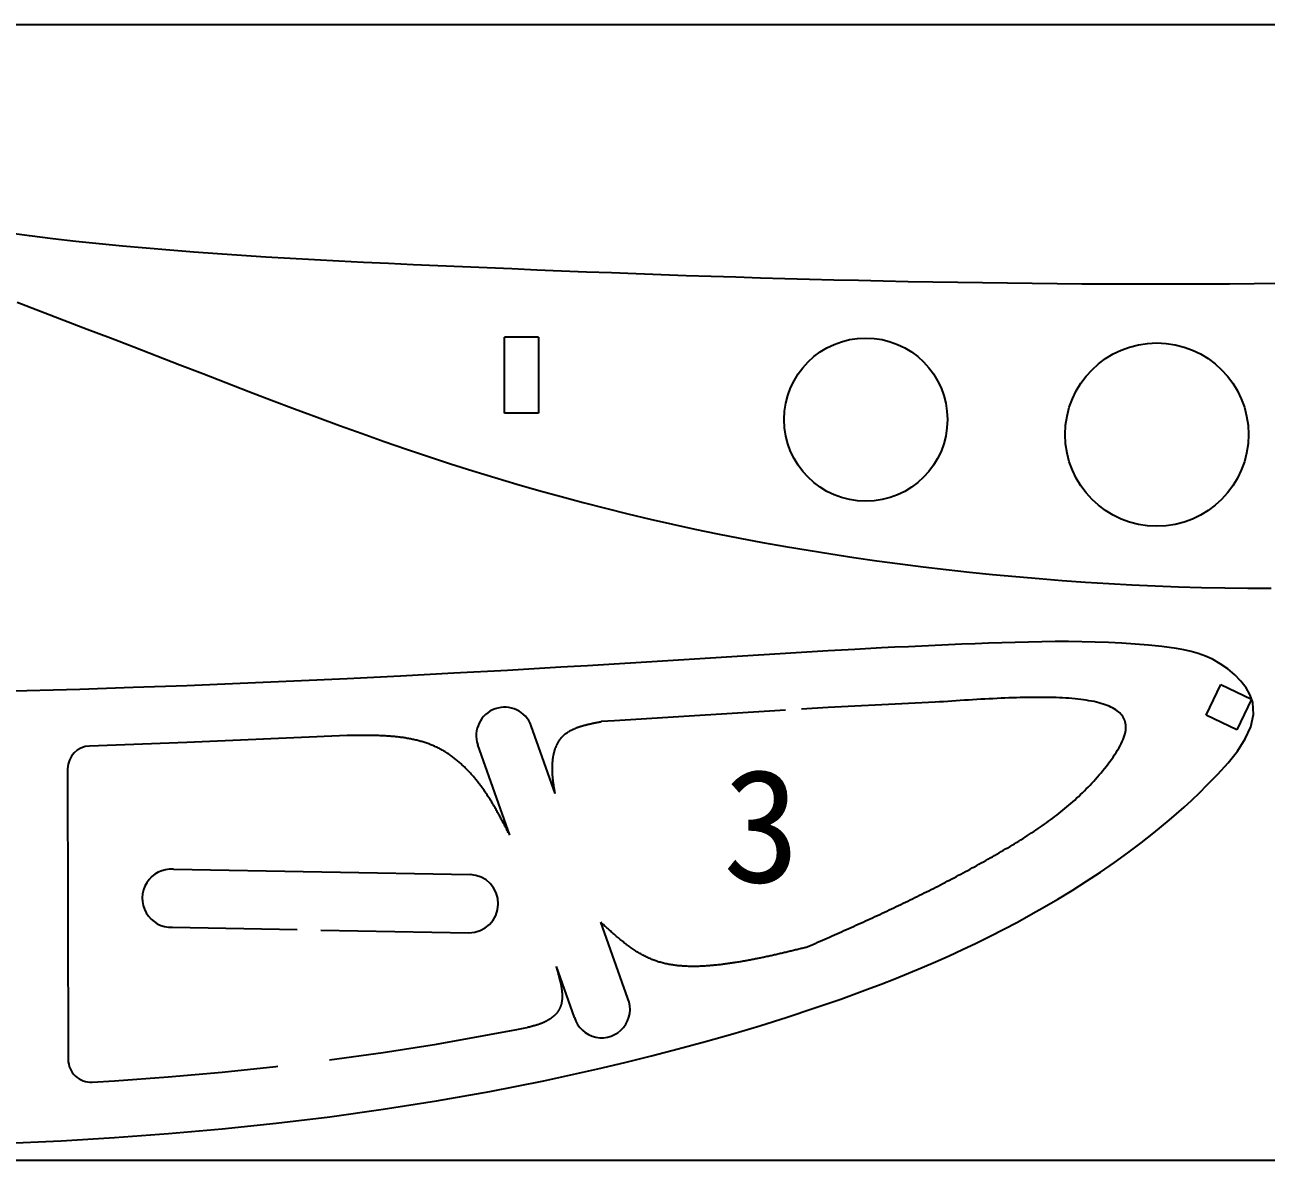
# Model space of a CAD drawing. Header units: millimetres. Extents: x -11497 to 404, y -3854 to 414.
# Drawn here: x -1952.8 to -1843.5, y -127 to -27 of the extents above; entities that cross this region are included whole.
import ezdxf

# ---------------------------------------------------------------- set-up
doc = ezdxf.new("R2010")
doc.units = ezdxf.units.MM
doc.layers.add('7', color=1, linetype='Continuous')
doc.layers.add('LAYER01', color=7, linetype='Continuous')
doc.styles.add('样式_4', font='txt', dxfattribs={"height": 10})

msp = doc.modelspace()

# ---------------------------------------------------------------- linework, layer by layer
at = {"color": 7}
for p, q in [((-1477.7821, -26.9943), (-2477.752, -26.9943)), ((-1848.7607, -87.8096), (-1847.4708, -85.101)), ((-1847.4708, -85.101), (-1844.7623, -86.3909)), ((-1844.7623, -86.3909), (-1846.0521, -89.0995)), ((-1846.0521, -89.0995), (-1848.7607, -87.8096)), ((-1906.0827, -94.7122), (-1908.2009, -88.732)), ((-1910.0856, -98.3723), (-1912.9095, -90.3998)), ((-1939.7001, -101.3645), (-1913.592, -101.8413)), ((-1899.6951, -112.7458), (-1902.0722, -106.0348)), ((-1939.7936, -106.4838), (-1928.8075, -106.6844)), ((-1926.7395, -106.7222), (-1913.6855, -106.9606)), ((-1904.4037, -114.4136), (-1905.9897, -109.9361)), ((-2477.7821, -126.9943), (-1477.7821, -126.9943))]:
    msp.add_line(p, q, dxfattribs=at)
for points in [[(-1884.0381, -108.2685, 0), (-1883.8281, -108.1755, 0), (-1883.6181, -108.0835, 0), (-1883.4081, -107.9915, 0), (-1883.1981, -107.8985, 0), (-1882.9781, -107.8055, 0), (-1882.7681, -107.7135, 0), (-1882.5581, -107.6205, 0), (-1882.3481, -107.5275, 0), (-1882.1381, -107.4345, 0), (-1881.9181, -107.3405, 0), (-1881.7081, -107.2475, 0), (-1881.4981, -107.1535, 0), (-1881.2881, -107.0605, 0), (-1881.0781, -106.9665, 0), (-1880.8681, -106.8725, 0), (-1880.6581, -106.7785, 0), (-1880.4481, -106.6845, 0), (-1880.2381, -106.5895, 0), (-1880.0281, -106.4955, 0), (-1879.8181, -106.4005, 0), (-1879.6081, -106.3055, 0), (-1879.3981, -106.2105, 0), (-1879.1881, -106.1155, 0), (-1878.9781, -106.0195, 0), (-1878.7681, -105.9245, 0), (-1878.5581, -105.8285, 0), (-1878.3481, -105.7325, 0), (-1878.1381, -105.6355, 0), (-1877.9281, -105.5395, 0), (-1877.7181, -105.4425, 0), (-1877.5081, -105.3465, 0), (-1877.2981, -105.2495, 0), (-1877.0981, -105.1515, 0), (-1876.8881, -105.0545, 0), (-1876.6781, -104.9565, 0), (-1876.4681, -104.8585, 0), (-1876.2681, -104.7605, 0), (-1876.0581, -104.6615, 0), (-1875.8481, -104.5635, 0), (-1875.6481, -104.4645, 0), (-1875.4381, -104.3655, 0), (-1875.2281, -104.2655, 0), (-1875.0281, -104.1665, 0), (-1874.8181, -104.0665, 0), (-1874.6181, -103.9665, 0), (-1874.4081, -103.8655, 0), (-1874.1981, -103.7645, 0), (-1873.9981, -103.6635, 0), (-1873.7981, -103.5625, 0), (-1873.5881, -103.4615, 0), (-1873.3881, -103.3595, 0), (-1873.1781, -103.2575, 0), (-1872.9781, -103.1545, 0), (-1872.7781, -103.0515, 0), (-1872.5681, -102.9485, 0), (-1872.3681, -102.8455, 0), (-1872.1681, -102.7415, 0), (-1871.9581, -102.6375, 0), (-1871.7581, -102.5335, 0), (-1871.5581, -102.4295, 0), (-1871.3581, -102.3245, 0), (-1871.1581, -102.2185, 0), (-1870.9581, -102.1135, 0), (-1870.7581, -102.0075, 0), (-1870.5581, -101.9015, 0), (-1870.3581, -101.7945, 0), (-1870.1581, -101.6875, 0), (-1869.9581, -101.5805, 0), (-1869.7581, -101.4725, 0), (-1869.5581, -101.3645, 0), (-1869.3581, -101.2565, 0), (-1869.1581, -101.1475, 0), (-1868.9581, -101.0385, 0), (-1868.7681, -100.9285, 0), (-1868.5681, -100.8185, 0), (-1868.3681, -100.7085, 0), (-1868.1681, -100.5985, 0), (-1867.9781, -100.4875, 0), (-1867.7781, -100.3755, 0), (-1867.5881, -100.2635, 0), (-1867.3881, -100.1515, 0), (-1867.1981, -100.0385, 0), (-1866.9981, -99.9255, 0), (-1866.8081, -99.8125, 0), (-1866.6081, -99.6985, 0), (-1866.4181, -99.5845, 0), (-1866.2281, -99.4695, 0), (-1866.0281, -99.3545, 0), (-1865.8381, -99.2385, 0), (-1865.6481, -99.1225, 0), (-1865.4581, -99.0055, 0), (-1865.2681, -98.8875, 0), (-1865.0781, -98.7695, 0), (-1864.8881, -98.6505, 0), (-1864.6981, -98.5305, 0), (-1864.5081, -98.4095, 0), (-1864.3181, -98.2875, 0), (-1864.1281, -98.1645, 0), (-1863.9381, -98.0405, 0), (-1863.7581, -97.9165, 0), (-1863.5681, -97.7905, 0), (-1863.3781, -97.6635, 0), (-1863.1981, -97.5345, 0), (-1863.0081, -97.4055, 0), (-1862.8281, -97.2745, 0), (-1862.6481, -97.1415, 0), (-1862.4681, -97.0085, 0), (-1862.2781, -96.8725, 0), (-1862.0981, -96.7365, 0), (-1861.9181, -96.5975, 0), (-1861.7381, -96.4575, 0), (-1861.5581, -96.3165, 0), (-1861.3881, -96.1725, 0), (-1861.2081, -96.0275, 0), (-1861.0281, -95.8805, 0), (-1860.8581, -95.7325, 0), (-1860.6781, -95.5815, 0), (-1860.5081, -95.4285, 0), (-1860.3381, -95.2745, 0), (-1860.1681, -95.1175, 0), (-1859.9881, -94.9585, 0), (-1859.8181, -94.7975, 0), (-1859.6481, -94.6345, 0), (-1859.4881, -94.4685, 0), (-1859.3181, -94.3015, 0), (-1859.1481, -94.1315, 0), (-1858.9881, -93.9585, 0), (-1858.8181, -93.7835, 0), (-1858.6581, -93.6055, 0), (-1858.4981, -93.4255, 0), (-1858.3381, -93.2435, 0), (-1858.1781, -93.0575, 0), (-1858.0181, -92.8695, 0), (-1857.8581, -92.6795, 0), (-1857.7081, -92.4855, 0), (-1857.5481, -92.2895, 0), (-1857.3981, -92.0915, 0), (-1857.2481, -91.8915, 0), (-1857.0981, -91.6915, 0), (-1856.9581, -91.4915, 0), (-1856.8281, -91.2905, 0), (-1856.6981, -91.0915, 0), (-1856.5681, -90.8935, 0), (-1856.4581, -90.6975, 0), (-1856.3481, -90.5035, 0), (-1856.2481, -90.3135, 0), (-1856.1581, -90.1265, 0), (-1856.0781, -89.9435, 0), (-1856.0081, -89.7655, 0), (-1855.9481, -89.5935, 0), (-1855.8981, -89.4255, 0), (-1855.8681, -89.2635, 0), (-1855.8381, -89.1065, 0), (-1855.8281, -88.9545, 0), (-1855.8281, -88.8075, 0), (-1855.8381, -88.6665, 0), (-1855.8581, -88.5295, 0), (-1855.8881, -88.3975, 0), (-1855.9281, -88.2695, 0), (-1855.9781, -88.1475, 0), (-1856.0381, -88.0295, 0), (-1856.1081, -87.9155, 0), (-1856.1881, -87.8065, 0), (-1856.2681, -87.7015, 0), (-1856.3681, -87.6015, 0), (-1856.4781, -87.5055, 0), (-1856.5981, -87.4135, 0), (-1856.7181, -87.3255, 0), (-1856.8581, -87.2415, 0), (-1856.9981, -87.1615, 0), (-1857.1481, -87.0855, 0), (-1857.3081, -87.0135, 0), (-1857.4781, -86.9455, 0), (-1857.6481, -86.8805, 0), (-1857.8381, -86.8195, 0), (-1858.0281, -86.7615, 0), (-1858.2181, -86.7075, 0), (-1858.4281, -86.6565, 0), (-1858.6381, -86.6085, 0), (-1858.8581, -86.5645, 0), (-1859.0881, -86.5225, 0), (-1859.3181, -86.4845, 0), (-1859.5581, -86.4495, 0), (-1859.7981, -86.4165, 0), (-1860.0581, -86.3875, 0), (-1860.3081, -86.3605, 0), (-1860.5781, -86.3365, 0), (-1860.8481, -86.3155, 0), (-1861.1181, -86.2965, 0), (-1861.3981, -86.2805, 0), (-1861.6881, -86.2665, 0), (-1861.9781, -86.2555, 0), (-1862.2681, -86.2455, 0), (-1862.5681, -86.2385, 0), (-1862.8781, -86.2335, 0), (-1863.1881, -86.2305, 0), (-1863.4981, -86.2295, 0), (-1863.8181, -86.2305, 0), (-1864.1381, -86.2335, 0), (-1864.4581, -86.2385, 0), (-1864.7881, -86.2445, 0), (-1865.1281, -86.2525, 0), (-1865.4581, -86.2615, 0), (-1865.7981, -86.2725, 0), (-1866.1381, -86.2845, 0), (-1866.4881, -86.2985, 0), (-1866.8281, -86.3135, 0), (-1867.1781, -86.3295, 0), (-1867.5381, -86.3465, 0), (-1867.8881, -86.3645, 0), (-1868.2481, -86.3835, 0), (-1868.6081, -86.4035, 0), (-1868.9681, -86.4235, 0), (-1869.3281, -86.4455, 0), (-1869.6881, -86.4675, 0), (-1870.0481, -86.4895, 0), (-1870.4181, -86.5135, 0), (-1870.7881, -86.5365, 0), (-1871.1481, -86.5605, 0), (-1871.5181, -86.5855, 0), (-1871.8881, -86.6095, 0), (-1872.2581, -86.6345, 0), (-1872.6281, -86.6585, 0)], [(-1906.0781, -94.7125, 0), (-1906.0881, -94.6675, 0), (-1906.0981, -94.6225, 0), (-1906.1081, -94.5775, 0), (-1906.1181, -94.5325, 0), (-1906.1281, -94.4875, 0), (-1906.1281, -94.4425, 0), (-1906.1381, -94.3975, 0), (-1906.1481, -94.3525, 0), (-1906.1581, -94.3075, 0), (-1906.1581, -94.2625, 0), (-1906.1681, -94.2165, 0), (-1906.1781, -94.1715, 0), (-1906.1881, -94.1265, 0), (-1906.1981, -94.0815, 0), (-1906.1981, -94.0365, 0), (-1906.2081, -93.9915, 0), (-1906.2181, -93.9455, 0), (-1906.2181, -93.9005, 0), (-1906.2281, -93.8555, 0), (-1906.2381, -93.8095, 0), (-1906.2381, -93.7645, 0), (-1906.2481, -93.7185, 0), (-1906.2581, -93.6735, 0), (-1906.2581, -93.6275, 0), (-1906.2681, -93.5815, 0), (-1906.2781, -93.5365, 0), (-1906.2781, -93.4905, 0), (-1906.2881, -93.4445, 0), (-1906.2881, -93.3985, 0), (-1906.2981, -93.3525, 0), (-1906.2981, -93.3065, 0), (-1906.3081, -93.2605, 0), (-1906.3081, -93.2145, 0), (-1906.3081, -93.1685, 0), (-1906.3181, -93.1225, 0), (-1906.3181, -93.0755, 0), (-1906.3281, -93.0295, 0), (-1906.3281, -92.9825, 0), (-1906.3281, -92.9365, 0), (-1906.3281, -92.8895, 0), (-1906.3381, -92.8425, 0), (-1906.3381, -92.7955, 0), (-1906.3381, -92.7485, 0), (-1906.3381, -92.7015, 0), (-1906.3381, -92.6545, 0), (-1906.3381, -92.6065, 0), (-1906.3381, -92.5595, 0), (-1906.3381, -92.5125, 0), (-1906.3381, -92.4645, 0), (-1906.3381, -92.4165, 0), (-1906.3381, -92.3685, 0), (-1906.3381, -92.3205, 0), (-1906.3381, -92.2725, 0), (-1906.3381, -92.2245, 0), (-1906.3381, -92.1765, 0), (-1906.3281, -92.1285, 0), (-1906.3281, -92.0805, 0), (-1906.3281, -92.0315, 0), (-1906.3181, -91.9835, 0), (-1906.3181, -91.9345, 0), (-1906.3081, -91.8865, 0), (-1906.3081, -91.8385, 0), (-1906.2981, -91.7905, 0), (-1906.2981, -91.7415, 0), (-1906.2881, -91.6935, 0), (-1906.2881, -91.6455, 0), (-1906.2781, -91.5975, 0), (-1906.2681, -91.5495, 0), (-1906.2581, -91.5015, 0), (-1906.2581, -91.4535, 0), (-1906.2481, -91.4065, 0), (-1906.2381, -91.3585, 0), (-1906.2281, -91.3115, 0), (-1906.2181, -91.2645, 0), (-1906.2081, -91.2175, 0), (-1906.1981, -91.1705, 0), (-1906.1881, -91.1235, 0), (-1906.1681, -91.0775, 0), (-1906.1581, -91.0305, 0), (-1906.1481, -90.9855, 0), (-1906.1381, -90.9395, 0), (-1906.1181, -90.8935, 0), (-1906.1081, -90.8485, 0), (-1906.0881, -90.8035, 0), (-1906.0781, -90.7595, 0), (-1906.0581, -90.7155, 0), (-1906.0481, -90.6715, 0), (-1906.0281, -90.6275, 0), (-1906.0081, -90.5845, 0), (-1905.9981, -90.5415, 0), (-1905.9781, -90.4985, 0), (-1905.9581, -90.4565, 0), (-1905.9381, -90.4145, 0), (-1905.9181, -90.3735, 0), (-1905.8981, -90.3325, 0), (-1905.8781, -90.2925, 0), (-1905.8581, -90.2525, 0), (-1905.8381, -90.2125, 0), (-1905.8181, -90.1735, 0), (-1905.7981, -90.1345, 0), (-1905.7681, -90.0965, 0), (-1905.7481, -90.0585, 0), (-1905.7181, -90.0215, 0), (-1905.6981, -89.9855, 0), (-1905.6681, -89.9495, 0), (-1905.6481, -89.9135, 0), (-1905.6181, -89.8785, 0), (-1905.5981, -89.8445, 0), (-1905.5681, -89.8105, 0), (-1905.5381, -89.7775, 0), (-1905.5081, -89.7445, 0), (-1905.4781, -89.7125, 0), (-1905.4481, -89.6815, 0), (-1905.4181, -89.6505, 0), (-1905.3881, -89.6205, 0), (-1905.3581, -89.5905, 0), (-1905.3281, -89.5605, 0), (-1905.2981, -89.5325, 0), (-1905.2581, -89.5035, 0), (-1905.2281, -89.4765, 0), (-1905.1981, -89.4485, 0), (-1905.1581, -89.4225, 0), (-1905.1281, -89.3955, 0), (-1905.0881, -89.3705, 0), (-1905.0581, -89.3445, 0), (-1905.0181, -89.3195, 0), (-1904.9881, -89.2955, 0), (-1904.9481, -89.2715, 0), (-1904.9081, -89.2485, 0), (-1904.8681, -89.2255, 0), (-1904.8381, -89.2025, 0), (-1904.7981, -89.1805, 0), (-1904.7581, -89.1585, 0), (-1904.7181, -89.1375, 0), (-1904.6781, -89.1165, 0), (-1904.6381, -89.0955, 0), (-1904.5981, -89.0755, 0), (-1904.5581, -89.0555, 0), (-1904.5181, -89.0365, 0), (-1904.4781, -89.0175, 0), (-1904.4281, -88.9985, 0), (-1904.3881, -88.9805, 0), (-1904.3481, -88.9625, 0), (-1904.3081, -88.9445, 0), (-1904.2581, -88.9275, 0), (-1904.2181, -88.9105, 0), (-1904.1781, -88.8935, 0), (-1904.1281, -88.8775, 0), (-1904.0881, -88.8615, 0), (-1904.0381, -88.8455, 0), (-1903.9981, -88.8305, 0), (-1903.9481, -88.8155, 0), (-1903.9081, -88.8005, 0), (-1903.8581, -88.7855, 0), (-1903.8181, -88.7715, 0), (-1903.7681, -88.7575, 0), (-1903.7181, -88.7435, 0), (-1903.6781, -88.7295, 0), (-1903.6281, -88.7165, 0), (-1903.5781, -88.7035, 0), (-1903.5381, -88.6905, 0), (-1903.4881, -88.6775, 0), (-1903.4381, -88.6655, 0), (-1903.3881, -88.6525, 0), (-1903.3381, -88.6405, 0), (-1903.2981, -88.6285, 0), (-1903.2481, -88.6165, 0), (-1903.1981, -88.6055, 0), (-1903.1481, -88.5935, 0), (-1903.0981, -88.5825, 0), (-1903.0481, -88.5715, 0), (-1902.9981, -88.5605, 0), (-1902.9481, -88.5495, 0), (-1902.8981, -88.5395, 0), (-1902.8581, -88.5285, 0), (-1902.8081, -88.5175, 0), (-1902.7581, -88.5075, 0), (-1902.7081, -88.4975, 0), (-1902.6581, -88.4875, 0), (-1902.6081, -88.4775, 0), (-1902.5581, -88.4675, 0), (-1902.5081, -88.4575, 0), (-1902.4581, -88.4475, 0), (-1902.4081, -88.4375, 0), (-1902.3581, -88.4275, 0), (-1902.3081, -88.4175, 0), (-1902.2481, -88.4085, 0), (-1902.1981, -88.3985, 0), (-1902.1481, -88.3885, 0), (-1902.0981, -88.3795, 0), (-1902.0481, -88.3695, 0)], [(-1910.0881, -98.3725, 0), (-1910.1281, -98.2885, 0), (-1910.1681, -98.2035, 0), (-1910.2181, -98.1195, 0), (-1910.2581, -98.0355, 0), (-1910.3081, -97.9515, 0), (-1910.3481, -97.8675, 0), (-1910.3881, -97.7835, 0), (-1910.4381, -97.6995, 0), (-1910.4781, -97.6155, 0), (-1910.5281, -97.5315, 0), (-1910.5681, -97.4475, 0), (-1910.6081, -97.3635, 0), (-1910.6581, -97.2795, 0), (-1910.6981, -97.1955, 0), (-1910.7481, -97.1125, 0), (-1910.7881, -97.0285, 0), (-1910.8381, -96.9455, 0), (-1910.8781, -96.8615, 0), (-1910.9281, -96.7785, 0), (-1910.9681, -96.6955, 0), (-1911.0181, -96.6115, 0), (-1911.0581, -96.5285, 0), (-1911.1081, -96.4455, 0), (-1911.1581, -96.3635, 0), (-1911.1981, -96.2805, 0), (-1911.2481, -96.1975, 0), (-1911.2981, -96.1155, 0), (-1911.3381, -96.0335, 0), (-1911.3881, -95.9515, 0), (-1911.4381, -95.8695, 0), (-1911.4881, -95.7875, 0), (-1911.5381, -95.7055, 0), (-1911.5881, -95.6235, 0), (-1911.6281, -95.5425, 0), (-1911.6781, -95.4615, 0), (-1911.7281, -95.3805, 0), (-1911.7781, -95.2995, 0), (-1911.8281, -95.2185, 0), (-1911.8781, -95.1385, 0), (-1911.9381, -95.0585, 0), (-1911.9881, -94.9775, 0), (-1912.0381, -94.8985, 0), (-1912.0881, -94.8185, 0), (-1912.1381, -94.7385, 0), (-1912.1981, -94.6595, 0), (-1912.2481, -94.5805, 0), (-1912.3081, -94.5015, 0), (-1912.3581, -94.4235, 0), (-1912.4081, -94.3455, 0), (-1912.4681, -94.2675, 0), (-1912.5281, -94.1895, 0), (-1912.5781, -94.1115, 0), (-1912.6381, -94.0345, 0), (-1912.6981, -93.9575, 0), (-1912.7581, -93.8805, 0), (-1912.8081, -93.8045, 0), (-1912.8681, -93.7285, 0), (-1912.9281, -93.6525, 0), (-1912.9881, -93.5765, 0), (-1913.0481, -93.5015, 0), (-1913.1081, -93.4265, 0), (-1913.1781, -93.3525, 0), (-1913.2381, -93.2775, 0), (-1913.2981, -93.2045, 0), (-1913.3581, -93.1315, 0), (-1913.4281, -93.0585, 0), (-1913.4881, -92.9855, 0), (-1913.5581, -92.9135, 0), (-1913.6181, -92.8425, 0), (-1913.6881, -92.7715, 0), (-1913.7481, -92.7015, 0), (-1913.8181, -92.6315, 0), (-1913.8881, -92.5625, 0), (-1913.9581, -92.4935, 0), (-1914.0181, -92.4255, 0), (-1914.0881, -92.3575, 0), (-1914.1581, -92.2905, 0), (-1914.2281, -92.2245, 0), (-1914.2981, -92.1595, 0), (-1914.3681, -92.0945, 0), (-1914.4381, -92.0295, 0), (-1914.5181, -91.9665, 0), (-1914.5881, -91.9035, 0), (-1914.6581, -91.8415, 0), (-1914.7281, -91.7805, 0), (-1914.8081, -91.7195, 0), (-1914.8781, -91.6605, 0), (-1914.9581, -91.6015, 0), (-1915.0281, -91.5435, 0), (-1915.1081, -91.4855, 0), (-1915.1781, -91.4295, 0), (-1915.2581, -91.3735, 0), (-1915.3381, -91.3195, 0), (-1915.4081, -91.2655, 0), (-1915.4881, -91.2125, 0), (-1915.5681, -91.1615, 0), (-1915.6481, -91.1105, 0), (-1915.7281, -91.0605, 0), (-1915.8081, -91.0115, 0), (-1915.8881, -90.9635, 0), (-1915.9681, -90.9165, 0), (-1916.0481, -90.8705, 0), (-1916.1281, -90.8255, 0), (-1916.2081, -90.7825, 0), (-1916.2881, -90.7395, 0), (-1916.3781, -90.6975, 0), (-1916.4581, -90.6565, 0), (-1916.5381, -90.6175, 0), (-1916.6281, -90.5785, 0), (-1916.7081, -90.5405, 0), (-1916.7981, -90.5035, 0), (-1916.8781, -90.4675, 0), (-1916.9681, -90.4325, 0), (-1917.0481, -90.3985, 0), (-1917.1381, -90.3655, 0), (-1917.2181, -90.3335, 0), (-1917.3081, -90.3015, 0), (-1917.3981, -90.2715, 0), (-1917.4881, -90.2415, 0), (-1917.5681, -90.2125, 0), (-1917.6581, -90.1845, 0), (-1917.7481, -90.1575, 0), (-1917.8381, -90.1305, 0), (-1917.9281, -90.1055, 0), (-1918.0181, -90.0805, 0), (-1918.1081, -90.0565, 0), (-1918.1981, -90.0325, 0), (-1918.2881, -90.0105, 0), (-1918.3781, -89.9885, 0), (-1918.4681, -89.9675, 0), (-1918.5581, -89.9475, 0), (-1918.6481, -89.9275, 0), (-1918.7481, -89.9085, 0), (-1918.8381, -89.8905, 0), (-1918.9281, -89.8725, 0), (-1919.0181, -89.8555, 0), (-1919.1181, -89.8395, 0), (-1919.2081, -89.8235, 0), (-1919.2981, -89.8085, 0), (-1919.3981, -89.7935, 0), (-1919.4881, -89.7795, 0), (-1919.5881, -89.7665, 0), (-1919.6781, -89.7535, 0), (-1919.7781, -89.7415, 0), (-1919.8681, -89.7305, 0), (-1919.9681, -89.7195, 0), (-1920.0581, -89.7085, 0), (-1920.1581, -89.6985, 0), (-1920.2481, -89.6885, 0), (-1920.3481, -89.6795, 0), (-1920.4481, -89.6715, 0), (-1920.5381, -89.6635, 0), (-1920.6381, -89.6555, 0), (-1920.7381, -89.6485, 0), (-1920.8281, -89.6415, 0), (-1920.9281, -89.6355, 0), (-1921.0281, -89.6295, 0), (-1921.1281, -89.6235, 0), (-1921.2181, -89.6185, 0), (-1921.3181, -89.6135, 0), (-1921.4181, -89.6095, 0), (-1921.5181, -89.6055, 0), (-1921.6181, -89.6015, 0), (-1921.7181, -89.5985, 0), (-1921.8081, -89.5955, 0), (-1921.9081, -89.5925, 0), (-1922.0081, -89.5895, 0), (-1922.1081, -89.5875, 0), (-1922.2081, -89.5855, 0), (-1922.3081, -89.5845, 0), (-1922.4081, -89.5825, 0), (-1922.5081, -89.5815, 0), (-1922.6081, -89.5805, 0), (-1922.7081, -89.5795, 0), (-1922.8081, -89.5795, 0), (-1922.9081, -89.5785, 0), (-1923.0081, -89.5785, 0), (-1923.1081, -89.5785, 0), (-1923.2081, -89.5785, 0), (-1923.3081, -89.5795, 0), (-1923.4081, -89.5795, 0), (-1923.5081, -89.5795, 0), (-1923.6081, -89.5805, 0), (-1923.7081, -89.5815, 0), (-1923.8081, -89.5825, 0), (-1923.9081, -89.5825, 0), (-1924.0081, -89.5835, 0), (-1924.1081, -89.5845, 0), (-1924.2081, -89.5855, 0), (-1924.3081, -89.5865, 0), (-1924.4081, -89.5875, 0)], [(-1884.0381, -108.2685, 0), (-1884.1381, -108.2915, 0), (-1884.2381, -108.3155, 0), (-1884.3381, -108.3395, 0), (-1884.4281, -108.3625, 0), (-1884.5281, -108.3865, 0), (-1884.6281, -108.4105, 0), (-1884.7181, -108.4335, 0), (-1884.8181, -108.4575, 0), (-1884.9181, -108.4805, 0), (-1885.0081, -108.5045, 0), (-1885.1081, -108.5275, 0), (-1885.2081, -108.5515, 0), (-1885.3081, -108.5745, 0), (-1885.3981, -108.5975, 0), (-1885.4981, -108.6215, 0), (-1885.5981, -108.6445, 0), (-1885.6881, -108.6675, 0), (-1885.7881, -108.6905, 0), (-1885.8881, -108.7135, 0), (-1885.9881, -108.7365, 0), (-1886.0781, -108.7595, 0), (-1886.1781, -108.7825, 0), (-1886.2781, -108.8045, 0), (-1886.3781, -108.8275, 0), (-1886.4681, -108.8495, 0), (-1886.5681, -108.8725, 0), (-1886.6681, -108.8945, 0), (-1886.7681, -108.9165, 0), (-1886.8581, -108.9385, 0), (-1886.9581, -108.9605, 0), (-1887.0581, -108.9825, 0), (-1887.1581, -109.0045, 0), (-1887.2581, -109.0255, 0), (-1887.3481, -109.0475, 0), (-1887.4481, -109.0685, 0), (-1887.5481, -109.0895, 0), (-1887.6481, -109.1105, 0), (-1887.7481, -109.1315, 0), (-1887.8381, -109.1525, 0), (-1887.9381, -109.1735, 0), (-1888.0381, -109.1935, 0), (-1888.1381, -109.2135, 0), (-1888.2381, -109.2335, 0), (-1888.3381, -109.2535, 0), (-1888.4381, -109.2735, 0), (-1888.5381, -109.2925, 0), (-1888.6381, -109.3125, 0), (-1888.7381, -109.3315, 0), (-1888.8281, -109.3505, 0), (-1888.9281, -109.3695, 0), (-1889.0281, -109.3875, 0), (-1889.1281, -109.4065, 0), (-1889.2281, -109.4245, 0), (-1889.3281, -109.4425, 0), (-1889.4281, -109.4595, 0), (-1889.5281, -109.4775, 0), (-1889.6281, -109.4945, 0), (-1889.7381, -109.5115, 0), (-1889.8381, -109.5285, 0), (-1889.9381, -109.5455, 0), (-1890.0381, -109.5615, 0), (-1890.1381, -109.5775, 0), (-1890.2381, -109.5935, 0), (-1890.3381, -109.6095, 0), (-1890.4381, -109.6245, 0), (-1890.5381, -109.6395, 0), (-1890.6481, -109.6545, 0), (-1890.7481, -109.6685, 0), (-1890.8481, -109.6835, 0), (-1890.9481, -109.6975, 0), (-1891.0481, -109.7105, 0), (-1891.1581, -109.7245, 0), (-1891.2581, -109.7375, 0), (-1891.3581, -109.7505, 0), (-1891.4581, -109.7625, 0), (-1891.5681, -109.7755, 0), (-1891.6681, -109.7865, 0), (-1891.7681, -109.7985, 0), (-1891.8781, -109.8095, 0), (-1891.9781, -109.8205, 0), (-1892.0781, -109.8305, 0), (-1892.1881, -109.8405, 0), (-1892.2881, -109.8505, 0), (-1892.3981, -109.8595, 0), (-1892.4981, -109.8675, 0), (-1892.5981, -109.8755, 0), (-1892.7081, -109.8835, 0), (-1892.8081, -109.8905, 0), (-1892.9081, -109.8975, 0), (-1893.0181, -109.9035, 0), (-1893.1181, -109.9085, 0), (-1893.2281, -109.9135, 0), (-1893.3281, -109.9175, 0), (-1893.4281, -109.9215, 0), (-1893.5381, -109.9245, 0), (-1893.6381, -109.9265, 0), (-1893.7381, -109.9285, 0), (-1893.8481, -109.9295, 0), (-1893.9481, -109.9295, 0), (-1894.0481, -109.9295, 0), (-1894.1581, -109.9285, 0), (-1894.2581, -109.9265, 0), (-1894.3581, -109.9245, 0), (-1894.4581, -109.9205, 0), (-1894.5681, -109.9165, 0), (-1894.6681, -109.9115, 0), (-1894.7681, -109.9055, 0), (-1894.8681, -109.8995, 0), (-1894.9681, -109.8915, 0), (-1895.0681, -109.8835, 0), (-1895.1781, -109.8745, 0), (-1895.2781, -109.8645, 0), (-1895.3781, -109.8535, 0), (-1895.4781, -109.8415, 0), (-1895.5781, -109.8285, 0), (-1895.6781, -109.8145, 0), (-1895.7681, -109.7995, 0), (-1895.8681, -109.7835, 0), (-1895.9681, -109.7675, 0), (-1896.0681, -109.7495, 0), (-1896.1681, -109.7305, 0), (-1896.2681, -109.7105, 0), (-1896.3581, -109.6895, 0), (-1896.4581, -109.6675, 0), (-1896.5581, -109.6435, 0), (-1896.6481, -109.6195, 0), (-1896.7481, -109.5945, 0), (-1896.8381, -109.5675, 0), (-1896.9381, -109.5395, 0), (-1897.0281, -109.5105, 0), (-1897.1181, -109.4805, 0), (-1897.2181, -109.4485, 0), (-1897.3081, -109.4165, 0), (-1897.3981, -109.3825, 0), (-1897.4881, -109.3475, 0), (-1897.5781, -109.3105, 0), (-1897.6681, -109.2735, 0), (-1897.7581, -109.2345, 0), (-1897.8481, -109.1945, 0), (-1897.9381, -109.1525, 0), (-1898.0281, -109.1105, 0), (-1898.1181, -109.0675, 0), (-1898.2081, -109.0225, 0), (-1898.2981, -108.9765, 0), (-1898.3781, -108.9305, 0), (-1898.4681, -108.8825, 0), (-1898.5481, -108.8335, 0), (-1898.6381, -108.7845, 0), (-1898.7281, -108.7335, 0), (-1898.8081, -108.6815, 0), (-1898.8981, -108.6295, 0), (-1898.9781, -108.5755, 0), (-1899.0581, -108.5215, 0), (-1899.1481, -108.4665, 0), (-1899.2281, -108.4105, 0), (-1899.3081, -108.3535, 0), (-1899.3881, -108.2965, 0), (-1899.4781, -108.2375, 0), (-1899.5581, -108.1785, 0), (-1899.6381, -108.1195, 0), (-1899.7181, -108.0585, 0), (-1899.7981, -107.9975, 0), (-1899.8781, -107.9355, 0), (-1899.9581, -107.8735, 0), (-1900.0381, -107.8105, 0), (-1900.1181, -107.7475, 0), (-1900.1981, -107.6825, 0), (-1900.2781, -107.6185, 0), (-1900.3581, -107.5535, 0), (-1900.4381, -107.4875, 0), (-1900.5181, -107.4215, 0), (-1900.5981, -107.3545, 0), (-1900.6781, -107.2875, 0), (-1900.7581, -107.2205, 0), (-1900.8381, -107.1525, 0), (-1900.9081, -107.0845, 0), (-1900.9881, -107.0155, 0), (-1901.0681, -106.9475, 0), (-1901.1481, -106.8785, 0), (-1901.2181, -106.8085, 0), (-1901.2981, -106.7395, 0), (-1901.3781, -106.6695, 0), (-1901.4581, -106.5995, 0), (-1901.5281, -106.5295, 0), (-1901.6081, -106.4585, 0), (-1901.6881, -106.3885, 0), (-1901.7681, -106.3175, 0), (-1901.8381, -106.2475, 0), (-1901.9181, -106.1765, 0), (-1901.9981, -106.1055, 0), (-1902.0681, -106.0345, 0)], [(-1908.5981, -115.2975, 0), (-1908.5581, -115.2895, 0), (-1908.5281, -115.2805, 0), (-1908.4881, -115.2715, 0), (-1908.4481, -115.2635, 0), (-1908.4181, -115.2545, 0), (-1908.3781, -115.2455, 0), (-1908.3481, -115.2365, 0), (-1908.3081, -115.2285, 0), (-1908.2681, -115.2195, 0), (-1908.2381, -115.2105, 0), (-1908.1981, -115.2015, 0), (-1908.1681, -115.1925, 0), (-1908.1281, -115.1825, 0), (-1908.0981, -115.1735, 0), (-1908.0581, -115.1645, 0), (-1908.0181, -115.1545, 0), (-1907.9881, -115.1455, 0), (-1907.9481, -115.1355, 0), (-1907.9181, -115.1255, 0), (-1907.8781, -115.1155, 0), (-1907.8481, -115.1055, 0), (-1907.8081, -115.0945, 0), (-1907.7681, -115.0845, 0), (-1907.7381, -115.0735, 0), (-1907.6981, -115.0625, 0), (-1907.6681, -115.0515, 0), (-1907.6281, -115.0405, 0), (-1907.5981, -115.0295, 0), (-1907.5581, -115.0175, 0), (-1907.5281, -115.0055, 0), (-1907.4881, -114.9935, 0), (-1907.4581, -114.9815, 0), (-1907.4181, -114.9685, 0), (-1907.3881, -114.9555, 0), (-1907.3481, -114.9425, 0), (-1907.3181, -114.9295, 0), (-1907.2781, -114.9155, 0), (-1907.2481, -114.9015, 0), (-1907.2081, -114.8875, 0), (-1907.1781, -114.8735, 0), (-1907.1381, -114.8585, 0), (-1907.1081, -114.8435, 0), (-1907.0681, -114.8285, 0), (-1907.0381, -114.8125, 0), (-1906.9981, -114.7965, 0), (-1906.9681, -114.7805, 0), (-1906.9381, -114.7635, 0), (-1906.8981, -114.7465, 0), (-1906.8681, -114.7295, 0), (-1906.8281, -114.7115, 0), (-1906.7981, -114.6935, 0), (-1906.7681, -114.6745, 0), (-1906.7281, -114.6565, 0), (-1906.6981, -114.6375, 0), (-1906.6681, -114.6175, 0), (-1906.6281, -114.5975, 0), (-1906.5981, -114.5775, 0), (-1906.5681, -114.5575, 0), (-1906.5281, -114.5365, 0), (-1906.4981, -114.5155, 0), (-1906.4681, -114.4945, 0), (-1906.4381, -114.4725, 0), (-1906.4081, -114.4505, 0), (-1906.3781, -114.4285, 0), (-1906.3481, -114.4055, 0), (-1906.3181, -114.3835, 0), (-1906.2881, -114.3595, 0), (-1906.2581, -114.3365, 0), (-1906.2281, -114.3125, 0), (-1906.1981, -114.2885, 0), (-1906.1681, -114.2645, 0), (-1906.1381, -114.2395, 0), (-1906.1181, -114.2145, 0), (-1906.0881, -114.1895, 0), (-1906.0581, -114.1635, 0), (-1906.0381, -114.1375, 0), (-1906.0081, -114.1115, 0), (-1905.9881, -114.0855, 0), (-1905.9581, -114.0585, 0), (-1905.9381, -114.0315, 0), (-1905.9181, -114.0045, 0), (-1905.8981, -113.9775, 0), (-1905.8681, -113.9495, 0), (-1905.8481, -113.9215, 0), (-1905.8281, -113.8935, 0), (-1905.8081, -113.8655, 0), (-1905.7881, -113.8365, 0), (-1905.7681, -113.8075, 0), (-1905.7581, -113.7785, 0), (-1905.7381, -113.7485, 0), (-1905.7181, -113.7195, 0), (-1905.6981, -113.6895, 0), (-1905.6881, -113.6585, 0), (-1905.6681, -113.6285, 0), (-1905.6581, -113.5975, 0), (-1905.6381, -113.5665, 0), (-1905.6281, -113.5355, 0), (-1905.6181, -113.5045, 0), (-1905.6081, -113.4725, 0), (-1905.5881, -113.4415, 0), (-1905.5781, -113.4095, 0), (-1905.5681, -113.3775, 0), (-1905.5581, -113.3445, 0), (-1905.5481, -113.3115, 0), (-1905.5381, -113.2795, 0), (-1905.5281, -113.2465, 0), (-1905.5181, -113.2125, 0), (-1905.5181, -113.1795, 0), (-1905.5081, -113.1455, 0), (-1905.4981, -113.1115, 0), (-1905.4981, -113.0775, 0), (-1905.4881, -113.0435, 0), (-1905.4781, -113.0095, 0), (-1905.4781, -112.9745, 0), (-1905.4781, -112.9395, 0), (-1905.4681, -112.9045, 0), (-1905.4681, -112.8695, 0), (-1905.4581, -112.8345, 0), (-1905.4581, -112.7985, 0), (-1905.4581, -112.7625, 0), (-1905.4581, -112.7275, 0), (-1905.4481, -112.6915, 0), (-1905.4481, -112.6545, 0), (-1905.4481, -112.6185, 0), (-1905.4481, -112.5825, 0), (-1905.4481, -112.5455, 0), (-1905.4481, -112.5085, 0), (-1905.4481, -112.4715, 0), (-1905.4481, -112.4345, 0), (-1905.4581, -112.3975, 0), (-1905.4581, -112.3595, 0), (-1905.4581, -112.3225, 0), (-1905.4581, -112.2845, 0), (-1905.4581, -112.2465, 0), (-1905.4681, -112.2085, 0), (-1905.4681, -112.1705, 0), (-1905.4781, -112.1325, 0), (-1905.4781, -112.0935, 0), (-1905.4781, -112.0555, 0), (-1905.4881, -112.0165, 0), (-1905.4881, -111.9775, 0), (-1905.4981, -111.9385, 0), (-1905.4981, -111.8995, 0), (-1905.5081, -111.8605, 0), (-1905.5181, -111.8215, 0), (-1905.5181, -111.7825, 0), (-1905.5281, -111.7425, 0), (-1905.5381, -111.7035, 0), (-1905.5381, -111.6635, 0), (-1905.5481, -111.6235, 0), (-1905.5581, -111.5835, 0), (-1905.5681, -111.5435, 0), (-1905.5681, -111.5035, 0), (-1905.5781, -111.4635, 0), (-1905.5881, -111.4235, 0), (-1905.5981, -111.3835, 0), (-1905.6081, -111.3425, 0), (-1905.6181, -111.3025, 0), (-1905.6281, -111.2615, 0), (-1905.6381, -111.2205, 0), (-1905.6481, -111.1805, 0), (-1905.6581, -111.1395, 0), (-1905.6681, -111.0985, 0), (-1905.6781, -111.0575, 0), (-1905.6881, -111.0165, 0), (-1905.6981, -110.9755, 0), (-1905.7081, -110.9345, 0), (-1905.7181, -110.8935, 0), (-1905.7281, -110.8525, 0), (-1905.7381, -110.8105, 0), (-1905.7481, -110.7695, 0), (-1905.7581, -110.7285, 0), (-1905.7681, -110.6865, 0), (-1905.7881, -110.6455, 0), (-1905.7981, -110.6035, 0), (-1905.8081, -110.5625, 0), (-1905.8181, -110.5205, 0), (-1905.8281, -110.4785, 0), (-1905.8381, -110.4375, 0), (-1905.8581, -110.3955, 0), (-1905.8681, -110.3535, 0), (-1905.8781, -110.3125, 0), (-1905.8881, -110.2705, 0), (-1905.9081, -110.2285, 0), (-1905.9181, -110.1865, 0), (-1905.9281, -110.1455, 0), (-1905.9381, -110.1035, 0), (-1905.9481, -110.0615, 0), (-1905.9681, -110.0195, 0), (-1905.9781, -109.9775, 0), (-1905.9881, -109.9365, 0)]]:
    msp.add_polyline3d(points, dxfattribs=at)
for centre, radius in [((-1878.7365, -61.7674), 7.1885), ((-1853.1036, -63.0833), 8.0721)]:
    msp.add_circle(centre, radius)
for centre, radius, start, end in [((-1910.5451, -89.5944), 2.4978, 20.197202, 198.811558), ((-1939.8924, -103.9215), 2.5642, 85.700425, 272.207006), ((-1913.6697, -104.4004), 2.5603, 269.646538, 88.260894), ((-1902.002, -113.7135), 2.5017, 196.251089, 22.75767)]:
    msp.add_arc(centre, radius, start, end, dxfattribs=at)
at = {"layer": '7', "color": 7, "linetype": 'Continuous'}
for points in [[(-1842.3628, -49.7912), (-1844.5301, -49.8123), (-1846.6953, -49.8292), (-1848.8534, -49.841), (-1851.0161, -49.8463), (-1853.18, -49.849), (-1855.3515, -49.8458), (-1857.5234, -49.8395), (-1859.7024, -49.8266), (-1861.8861, -49.8097), (-1864.072, -49.7884), (-1866.2602, -49.7627), (-1868.4494, -49.7326), (-1870.642, -49.6986), (-1872.8314, -49.6616), (-1875.0175, -49.6206), (-1877.199, -49.5748), (-1879.3772, -49.5261), (-1881.5423, -49.4739), (-1883.7017, -49.4182), (-1885.8571, -49.3597), (-1888.0179, -49.2966), (-1890.1848, -49.2325), (-1892.3674, -49.1614), (-1894.5592, -49.0891), (-1896.7513, -49.0125), (-1898.9482, -48.9325), (-1901.145, -48.8514), (-1903.3367, -48.7661), (-1905.5289, -48.6784), (-1907.7173, -48.5903), (-1909.8957, -48.4996), (-1912.0678, -48.4069), (-1914.24, -48.3153), (-1916.4187, -48.2191), (-1918.6024, -48.1232), (-1920.7834, -48.0244), (-1922.9605, -47.9208), (-1925.1312, -47.8139), (-1927.2887, -47.7022), (-1929.4383, -47.5822), (-1931.5777, -47.456), (-1933.703, -47.3208), (-1935.8222, -47.1753), (-1937.9267, -47.0208), (-1940.0237, -46.8544), (-1942.1071, -46.6764), (-1944.1855, -46.4844), (-1946.2509, -46.282), (-1948.3037, -46.0649), (-1950.344, -45.8325), (-1952.3766, -45.5844), (-1954.3913, -45.3243)], [(-1953.4646, -51.4189), (-1951.4104, -52.206), (-1949.3558, -52.995), (-1947.3032, -53.7864), (-1945.2512, -54.5783), (-1943.2065, -55.368), (-1941.1734, -56.1552), (-1939.1486, -56.9369), (-1937.1269, -57.7185), (-1935.1033, -58.499), (-1933.0776, -59.2759), (-1931.0602, -60.0456), (-1929.0527, -60.8042), (-1927.0568, -61.5504), (-1925.0767, -62.2791), (-1923.103, -62.9913), (-1921.1402, -63.6876), (-1919.1893, -64.3634), (-1917.2421, -65.018), (-1915.2971, -65.6565), (-1913.3576, -66.2717), (-1911.4128, -66.8694), (-1909.4676, -67.4492), (-1907.5214, -68.0087), (-1905.5703, -68.5493), (-1903.614, -69.0723), (-1901.6567, -69.5768), (-1899.6952, -70.0611), (-1897.729, -70.5285), (-1895.7592, -70.975), (-1893.7841, -71.4046), (-1891.8036, -71.814), (-1889.816, -72.206), (-1887.8212, -72.5798), (-1885.8206, -72.9379), (-1883.8164, -73.2764), (-1881.8033, -73.5982), (-1879.7812, -73.9031), (-1877.7546, -74.1935), (-1875.7227, -74.4668), (-1873.6876, -74.7256), (-1871.649, -74.9666), (-1869.6084, -75.1929), (-1867.5656, -75.402), (-1865.5207, -75.5958), (-1863.478, -75.7722), (-1861.4318, -75.9316), (-1859.3854, -76.0767), (-1857.3412, -76.2032), (-1855.2941, -76.3131), (-1853.2499, -76.4075), (-1851.2071, -76.4826), (-1849.1622, -76.5424), (-1847.1238, -76.5846), (-1845.0836, -76.6071), (-1843.0458, -76.6147)], [(-1844.9178, -85.9745), (-1845.2397, -85.3965), (-1845.697, -84.7959), (-1846.241, -84.2337), (-1846.8532, -83.7217), (-1847.5137, -83.2667), (-1848.2032, -82.8805), (-1848.826, -82.5993), (-1849.4561, -82.3718), (-1850.092, -82.19), (-1850.7326, -82.0462), (-1851.3774, -81.9321), (-1852.0261, -81.84), (-1852.6764, -81.7627), (-1853.8405, -81.644), (-1855.0074, -81.5452), (-1856.1791, -81.4662), (-1857.3516, -81.4062), (-1858.5268, -81.362), (-1859.7026, -81.3339), (-1860.8781, -81.3208), (-1862.0551, -81.3206), (-1863.2317, -81.3335), (-1864.4067, -81.3555), (-1865.582, -81.3864), (-1866.7566, -81.4244), (-1867.9314, -81.4663), (-1869.1063, -81.5123), (-1870.2823, -81.5592), (-1871.4594, -81.6081), (-1872.6355, -81.659), (-1873.8117, -81.711), (-1874.988, -81.7659), (-1876.1644, -81.8218), (-1877.3409, -81.8807), (-1879.6971, -82.0044), (-1882.0517, -82.1362), (-1884.4055, -82.275), (-1886.7595, -82.4178), (-1889.1127, -82.5646), (-1891.4669, -82.7124), (-1893.8212, -82.8612), (-1896.1754, -83.0081), (-1898.5295, -83.1539), (-1900.8836, -83.2987), (-1903.2376, -83.4405), (-1905.5915, -83.5803), (-1907.9463, -83.7171), (-1910.3019, -83.8508), (-1915.0068, -84.1095), (-1919.7122, -84.3552), (-1924.417, -84.5879), (-1929.1213, -84.8066), (-1933.8279, -85.0102), (-1938.5349, -85.2008), (-1943.2443, -85.3753), (-1947.9461, -85.534), (-1955.0039, -85.7126)], [(-1955.0039, -125.5133), (-1949.5987, -125.2837), (-1944.901, -125.0066), (-1940.1523, -124.6577), (-1935.4096, -124.2364), (-1930.6757, -123.7407), (-1925.9516, -123.1665), (-1921.2391, -122.5097), (-1916.538, -121.7674), (-1911.8522, -120.9364), (-1909.4649, -120.4757), (-1907.0826, -119.9928), (-1904.7063, -119.4836), (-1902.335, -118.9512), (-1899.9696, -118.3925), (-1897.6101, -117.8085), (-1895.2566, -117.1983), (-1892.8472, -116.5453), (-1890.4456, -115.862), (-1888.0537, -115.1483), (-1885.6724, -114.4011), (-1883.3027, -113.6194), (-1880.9434, -112.8002), (-1878.5975, -111.9415), (-1877.3852, -111.4807), (-1876.1784, -111.0077), (-1874.9761, -110.5235), (-1873.7803, -110.026), (-1872.5909, -109.5152), (-1871.408, -108.9912), (-1870.2324, -108.4518), (-1869.0071, -107.8704), (-1867.791, -107.2717), (-1866.5832, -106.6556), (-1865.3837, -106.0212), (-1864.1913, -105.3674), (-1863.0052, -104.6944), (-1861.8262, -104), (-1860.5588, -103.2272), (-1859.3044, -102.4309), (-1858.0653, -101.615), (-1856.8473, -100.7781), (-1855.6536, -99.9242), (-1854.4912, -99.055), (-1853.3623, -98.1704), (-1852.6877, -97.6191), (-1852.0217, -97.0584), (-1851.3611, -96.4845), (-1850.6998, -95.8906), (-1850.0344, -95.2739), (-1849.3578, -94.6276), (-1848.6658, -93.9479), (-1847.7364, -92.9999), (-1846.8299, -91.9998), (-1846.0038, -90.9614), (-1845.3157, -89.8963), (-1844.8243, -88.8188), (-1844.5881, -87.7418), (-1844.6627, -86.6777), (-1844.8887, -86.0267), (-1844.9175, -85.975)], [(-1885.8134, -87.361), (-1886.7502, -87.4178), (-1889.1034, -87.5646), (-1891.4577, -87.7124), (-1893.8119, -87.8612), (-1896.1661, -88.008), (-1898.5203, -88.1538), (-1900.8744, -88.2987), (-1902.0513, -88.3696)], [(-1872.6262, -86.659), (-1873.8024, -86.7109), (-1874.9787, -86.7659), (-1876.1551, -86.8218), (-1877.3316, -86.8807), (-1879.6878, -87.0044), (-1882.0424, -87.1362), (-1884.3962, -87.275)], [(-1925.9609, -118.1665), (-1921.2484, -117.5097), (-1916.5472, -116.7674), (-1911.8615, -115.9364), (-1909.4741, -115.4757), (-1908.5968, -115.2979)]]:
    msp.add_lwpolyline(points, dxfattribs=at)
msp.add_lwpolyline([(-1924.4077, -89.5879), (-1929.112, -89.8066), (-1933.8186, -90.0102), (-1938.5257, -90.2008), (-1947.1006, -90.5184, 0.40394875), (-1949.0266, -92.5208), (-1948.979, -118.1289, 0.43102368), (-1946.8613, -120.1217), (-1944.9103, -120.0066), (-1940.1616, -119.6577), (-1935.4188, -119.2364), (-1930.685, -118.7407), (-1930.514, -118.7199)], format="xyb", dxfattribs=at)
at = {"layer": 'LAYER01'}
for p, q in [((-1907.5528, -54.5099), (-1910.568, -54.5099)), ((-1910.568, -61.2104), (-1910.568, -54.5099)), ((-1907.5528, -54.5099), (-1907.5528, -61.2104)), ((-1907.5528, -61.2104), (-1910.568, -61.2104))]:
    msp.add_line(p, q, dxfattribs=at)

# ---------------------------------------------------------------- texts
at = {"color": 7, "insert": (-1884.5201, -102.6916), "char_height": 10, "attachment_point": 9, "rotation": 359.999999, "style": '样式_4'}
msp.add_mtext_dynamic_manual_height_columns('3', width=14.123427, gutter_width=50, heights=[0], dxfattribs=at)

doc.saveas('drawing.dxf')
